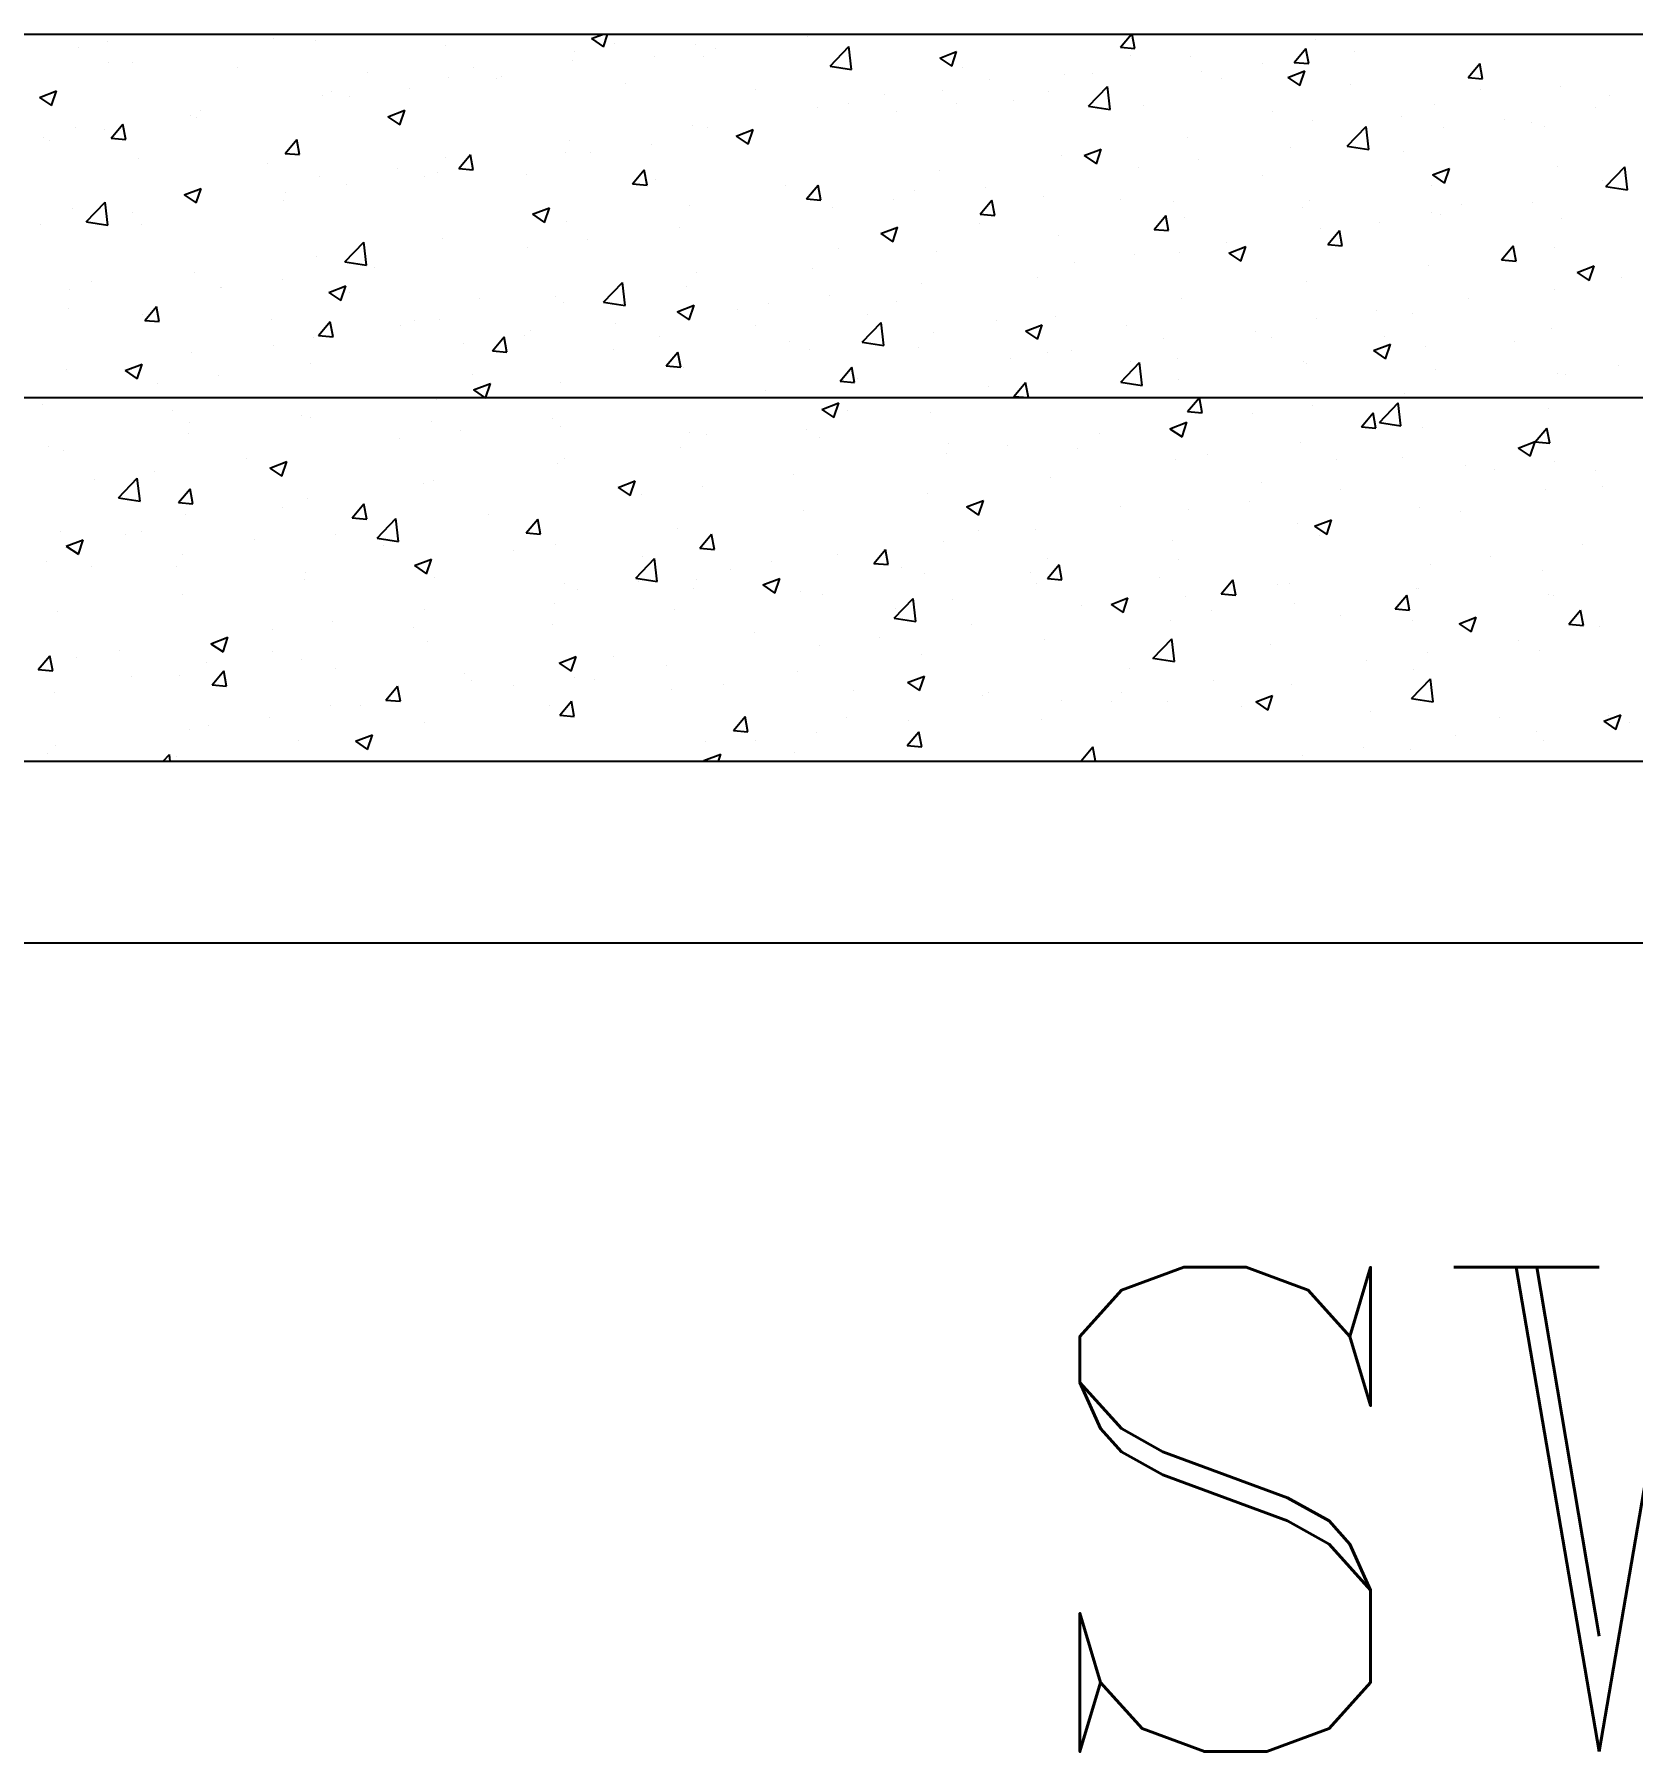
# Model space of a CAD drawing. Header units: millimetres. Extents: x 331487 to 517269, y 198509 to 399936.
# Drawn here: x 424739 to 425399, y 307600 to 308309 of the extents above; entities that cross this region are included whole.
import ezdxf

# ---------------------------------------------------------------- set-up
doc = ezdxf.new("R2010")
doc.units = ezdxf.units.MM
doc.header["$MEASUREMENT"] = 0
doc.layers.add('COLUMN', color=6, linetype='Continuous')
doc.layers.add('FOOTING', color=5, linetype='Continuous')
doc.styles.add('RC', font='romanc.shx', dxfattribs={"height": 200})

msp = doc.modelspace()

# ---------------------------------------------------------------- linework, layer by layer
at = {"layer": 'COLUMN'}
for p, q in [((427149.35, 308308.51), (423874.35, 308308.51)), ((423874.35, 308008.51), (427149.35, 308008.51))]:
    msp.add_line(p, q, dxfattribs=at)
at = {"layer": 'COLUMN', "color": 2, "linetype": 'Continuous'}
for p, q in [((424757.52, 308303.14), (424757.52, 308303.14)), ((424769.44, 308305.55), (424769.44, 308305.55)), ((424802.11, 308308.27), (424802.11, 308308.27)), ((424838.09, 308306.81), (424838.09, 308306.81)), ((424855.49, 308306.01), (424855.49, 308306.01)), ((424908.87, 308303.76), (424908.87, 308303.76)), ((424969.18, 308306.75), (424973.77, 308308.51)), ((424969.18, 308306.75), (424974.16, 308303.39)), ((424974.15, 308303.39), (424975.87, 308308.51)), ((424978.69, 308304.87), (424978.69, 308304.87)), ((425011.95, 308304.24), (425011.95, 308304.24)), ((425058.17, 308307.59), (425058.17, 308307.59)), ((425067.65, 308295.4), (425075.44, 308303.52)), ((425076.54, 308294.03), (425075.44, 308303.52)), ((425187.49, 308303.22), (425191.92, 308308.51)), ((425187.49, 308303.22), (425193.46, 308302.7)), ((425193.46, 308302.69), (425192.39, 308308.51)), ((425267.81, 308306.43), (425267.81, 308306.43)), ((424769.81, 308297.09), (424769.81, 308297.09)), ((424779.77, 308296.8), (424779.77, 308296.8)), ((424961.44, 308297.83), (424961.44, 308297.83)), ((424962.25, 308301.5), (424962.25, 308301.5)), ((424995.26, 308299.3), (424995.26, 308299.3)), ((425015.64, 308299.25), (425015.64, 308299.25)), ((425020.3, 308302.6), (425020.3, 308302.6)), ((425069.02, 308296.99), (425069.02, 308296.99)), ((425112.9, 308298.74), (425119.9, 308301.43)), ((425112.9, 308298.74), (425117.87, 308295.38)), ((425117.87, 308295.38), (425119.9, 308301.43)), ((425191.84, 308299.91), (425191.84, 308299.91)), ((425216.47, 308299.38), (425216.47, 308299.38)), ((425246.11, 308296.35), (425246.11, 308296.35)), ((425259.21, 308296.95), (425264.03, 308302.69)), ((425259.21, 308296.95), (425265.19, 308296.42)), ((425265.19, 308296.42), (425264.03, 308302.69)), ((425283.99, 308301.34), (425283.99, 308301.34)), ((425330.94, 308290.67), (425335.76, 308296.42)), ((425336.91, 308290.14), (425335.76, 308296.41)), ((424823.19, 308294.84), (424823.19, 308294.84)), ((424876.57, 308292.58), (424876.57, 308292.58)), ((424910.1, 308290.79), (424910.1, 308290.79)), ((424920.37, 308294.86), (424920.37, 308294.86)), ((424929.96, 308290.33), (424929.96, 308290.33)), ((424932.11, 308290.99), (424932.11, 308290.99)), ((425067.65, 308295.41), (425076.54, 308294.03)), ((425122.4, 308294.74), (425122.4, 308294.74)), ((425133.52, 308289.9), (425133.52, 308289.9)), ((425164.53, 308291.89), (425164.53, 308291.89)), ((425175.78, 308292.48), (425175.78, 308292.48)), ((425221.08, 308293.06), (425221.08, 308293.06)), ((425229.16, 308290.23), (425229.16, 308290.23)), ((425256.61, 308290.73), (425263.61, 308293.42)), ((425256.61, 308290.73), (425261.58, 308287.38)), ((425261.58, 308287.37), (425263.61, 308293.42)), ((425330.94, 308290.67), (425336.91, 308290.15)), ((424741.45, 308282.5), (424748.45, 308285.19)), ((424741.45, 308282.5), (424746.42, 308279.15)), ((424746.42, 308279.15), (424748.45, 308285.19)), ((424858.16, 308283.29), (424858.16, 308283.29)), ((424862.05, 308284.85), (424862.05, 308284.85)), ((424869.2, 308282.71), (424869.2, 308282.71)), ((424894.23, 308286), (424894.23, 308286)), ((424983.34, 308288.07), (424983.34, 308288.07)), ((425036.72, 308285.81), (425036.72, 308285.81)), ((425090.1, 308283.56), (425090.1, 308283.56)), ((425114.02, 308285.48), (425114.02, 308285.48)), ((425157.92, 308284.74), (425157.92, 308284.74)), ((425174.37, 308278.85), (425182.16, 308286.97)), ((425183.27, 308277.47), (425182.16, 308286.97)), ((425282.55, 308287.97), (425282.55, 308287.97)), ((425335.93, 308285.71), (425335.93, 308285.71)), ((425369.05, 308287.04), (425369.05, 308287.04)), ((425389.31, 308283.46), (425389.31, 308283.46)), ((424803.73, 308274.84), (424803.73, 308274.84)), ((424806.04, 308274.39), (424806.04, 308274.39)), ((424807.65, 308276.89), (424807.65, 308276.89)), ((424885.16, 308274.5), (424892.16, 308277.18)), ((424885.16, 308274.5), (424890.14, 308271.14)), ((424890.13, 308271.14), (424892.16, 308277.18)), ((425062.68, 308278.44), (425062.68, 308278.44)), ((425075.2, 308279.89), (425075.2, 308279.89)), ((425095.02, 308276.46), (425095.02, 308276.46)), ((425120.05, 308279.76), (425120.05, 308279.76)), ((425143.48, 308281.3), (425143.48, 308281.3)), ((425174.37, 308278.85), (425183.27, 308277.47)), ((425196.87, 308279.05), (425196.87, 308279.05)), ((425250.25, 308276.79), (425250.25, 308276.79)), ((425303.63, 308274.54), (425303.63, 308274.54)), ((425317.11, 308279.54), (425317.11, 308279.54)), ((425383.74, 308278.49), (425383.74, 308278.49)), ((424756.31, 308269.85), (424756.31, 308269.85)), ((424768.17, 308269.41), (424768.17, 308269.41)), ((424771, 308265.65), (424775.83, 308271.4)), ((424776.98, 308265.13), (424775.82, 308271.39)), ((425010.74, 308270.95), (425010.74, 308270.95)), ((425016.88, 308269.88), (425016.88, 308269.88)), ((425028.87, 308266.49), (425035.88, 308269.17)), ((425031.86, 308268.15), (425031.86, 308268.15)), ((425033.85, 308263.13), (425035.87, 308269.17)), ((425266.6, 308273.14), (425266.6, 308273.14)), ((425281.09, 308262.3), (425288.88, 308270.41)), ((425289.99, 308260.92), (425288.89, 308270.42)), ((425320.83, 308270.21), (425320.83, 308270.21)), ((425345.87, 308273.51), (425345.87, 308273.51)), ((425357.01, 308272.28), (425357.01, 308272.28)), ((425362.66, 308270.27), (425362.66, 308270.27)), ((424743.14, 308266.11), (424743.14, 308266.11)), ((424745.42, 308264.83), (424745.42, 308264.83)), ((424771, 308265.65), (424776.98, 308265.13)), ((424842.73, 308259.38), (424847.55, 308265.12)), ((424848.71, 308258.85), (424847.55, 308265.12)), ((424960.23, 308264.54), (424960.23, 308264.54)), ((424993.99, 308263.16), (424993.99, 308263.16)), ((425028.87, 308266.49), (425033.85, 308263.13)), ((425172.59, 308258.48), (425179.59, 308261.17)), ((425177.56, 308255.12), (425179.59, 308261.16)), ((425215.25, 308266.09), (425215.25, 308266.09)), ((425257.68, 308261.9), (425257.68, 308261.9)), ((425281.1, 308262.3), (425289.99, 308260.92)), ((425304.35, 308260.26), (425304.35, 308260.26)), ((424782.21, 308257.44), (424782.21, 308257.44)), ((424835.59, 308255.18), (424835.59, 308255.18)), ((424842.73, 308259.38), (424848.71, 308258.86)), ((424908.88, 308257.5), (424908.88, 308257.5)), ((424914.46, 308253.1), (424919.28, 308258.85)), ((424914.46, 308253.1), (424920.43, 308252.58)), ((424920.43, 308252.58), (424919.28, 308258.84)), ((424958.56, 308259.86), (424958.56, 308259.86)), ((424968.96, 308259.86), (424968.96, 308259.86)), ((425163.31, 308258.6), (425163.31, 308258.6)), ((425172.59, 308258.48), (425177.56, 308255.12)), ((425194.77, 308253.62), (425194.77, 308253.62)), ((425219.81, 308256.91), (425219.81, 308256.91)), ((425316.3, 308250.47), (425323.3, 308253.16)), ((425321.27, 308247.11), (425323.3, 308253.16)), ((425367.83, 308253.75), (425367.83, 308253.75)), ((425387.82, 308245.75), (425395.61, 308253.86)), ((425396.72, 308244.37), (425395.61, 308253.87)), ((424856.94, 308250.01), (424856.94, 308250.01)), ((424867.93, 308246.56), (424867.93, 308246.56)), ((424888.98, 308252.93), (424888.98, 308252.93)), ((424900.24, 308249.85), (424900.24, 308249.85)), ((424905.8, 308251.55), (424905.8, 308251.55)), ((424942.36, 308250.67), (424942.36, 308250.67)), ((424986.18, 308246.83), (424991, 308252.57)), ((424986.18, 308246.83), (424992.16, 308246.31)), ((424992.16, 308246.3), (424991, 308252.57)), ((424995.74, 308248.42), (424995.74, 308248.42)), ((425049.12, 308246.16), (425049.12, 308246.16)), ((425057.91, 308240.55), (425062.73, 308246.3)), ((425063.88, 308240.02), (425062.73, 308246.29)), ((425112.8, 308252.2), (425112.8, 308252.2)), ((425246.03, 308250.25), (425246.03, 308250.25)), ((425315.89, 308246.25), (425315.89, 308246.25)), ((425316.3, 308250.47), (425321.27, 308247.11)), ((425386.63, 308248.32), (425386.63, 308248.32)), ((424760.73, 308231.09), (424768.52, 308239.21)), ((424769.63, 308229.72), (424768.53, 308239.22)), ((424801.14, 308242.24), (424808.14, 308244.93)), ((424801.14, 308242.24), (424806.11, 308238.89)), ((424806.11, 308238.89), (424808.14, 308244.93)), ((424806.43, 308243.6), (424806.43, 308243.6)), ((424841.93, 308239.84), (424841.93, 308239.84)), ((424842.89, 308243.27), (424842.89, 308243.27)), ((425057.91, 308240.55), (425063.89, 308240.03)), ((425061.46, 308245.15), (425061.46, 308245.15)), ((425093.74, 308240.31), (425093.74, 308240.31)), ((425102.5, 308243.91), (425102.5, 308243.91)), ((425129.63, 308234.28), (425134.46, 308240.02)), ((425131.62, 308245.3), (425131.62, 308245.3)), ((425135.61, 308233.75), (425134.45, 308240.02)), ((425155.89, 308241.65), (425155.89, 308241.65)), ((425187.71, 308240.24), (425187.71, 308240.24)), ((425209.27, 308239.39), (425209.27, 308239.39)), ((425265.38, 308239.85), (425265.38, 308239.85)), ((425357.43, 308239.05), (425357.43, 308239.05)), ((425387.82, 308245.75), (425396.72, 308244.37)), ((424755.09, 308236.56), (424755.09, 308236.56)), ((424779.74, 308234.95), (424779.74, 308234.95)), ((424944.85, 308234.23), (424951.85, 308236.92)), ((424944.85, 308234.23), (424949.83, 308230.88)), ((424949.82, 308230.88), (424951.85, 308236.92)), ((425009.52, 308237.66), (425009.52, 308237.66)), ((425068.71, 308237.02), (425068.71, 308237.02)), ((425129.63, 308234.28), (425135.61, 308233.76)), ((425201.36, 308228), (425206.18, 308233.75)), ((425207.34, 308227.47), (425206.18, 308233.74)), ((425214.04, 308232.81), (425214.04, 308232.81)), ((425262.65, 308237.14), (425262.65, 308237.14)), ((425316.03, 308234.88), (425316.03, 308234.88)), ((425319.56, 308234.07), (425319.56, 308234.07)), ((425328.31, 308238.3), (425328.31, 308238.3)), ((425369.42, 308232.63), (425369.42, 308232.63)), ((424741.86, 308229.97), (424741.86, 308229.97)), ((424760.74, 308231.1), (424769.63, 308229.72)), ((424783.61, 308229.83), (424783.61, 308229.83)), ((424959.01, 308231.25), (424959.01, 308231.25)), ((425005.56, 308228.7), (425005.56, 308228.7)), ((425088.56, 308226.23), (425095.57, 308228.91)), ((425088.57, 308226.23), (425093.54, 308222.87)), ((425093.54, 308222.87), (425095.56, 308228.91)), ((425129.39, 308230.23), (425129.39, 308230.23)), ((425162.1, 308225.31), (425162.1, 308225.31)), ((425201.36, 308228), (425207.34, 308227.48)), ((425269.99, 308228.29), (425269.99, 308228.29)), ((425273.09, 308221.73), (425277.91, 308227.47)), ((425279.06, 308221.2), (425277.91, 308227.47)), ((425294.53, 308230.77), (425294.53, 308230.77)), ((424867.46, 308214.54), (424875.24, 308222.66)), ((424876.35, 308213.17), (424875.25, 308222.66)), ((424907.67, 308224.21), (424907.67, 308224.21)), ((424942.65, 308220.42), (424942.65, 308220.42)), ((424967.68, 308223.72), (424967.68, 308223.72)), ((425071.07, 308220.22), (425071.07, 308220.22)), ((425111.59, 308218.91), (425111.59, 308218.91)), ((425211.67, 308218.28), (425211.67, 308218.28)), ((425231.37, 308222.46), (425231.37, 308222.46)), ((425232.28, 308218.22), (425239.28, 308220.9)), ((425232.28, 308218.22), (425237.25, 308214.86)), ((425237.25, 308214.86), (425239.28, 308220.9)), ((425273.09, 308221.73), (425279.06, 308221.2)), ((425344.81, 308215.45), (425349.63, 308221.2)), ((425350.79, 308214.92), (425349.63, 308221.19)), ((425366.61, 308220.46), (425366.61, 308220.46)), ((424855.73, 308216.72), (424855.73, 308216.72)), ((424867.46, 308214.55), (424876.35, 308213.17)), ((424879.49, 308212.11), (424879.49, 308212.11)), ((425060.24, 308211.86), (425060.24, 308211.86)), ((425168.47, 308214.17), (425168.47, 308214.17)), ((425193.5, 308217.47), (425193.5, 308217.47)), ((425314.68, 308212.96), (425314.68, 308212.96)), ((425344.81, 308215.45), (425350.79, 308214.93)), ((425375.99, 308210.21), (425382.99, 308212.9)), ((425380.96, 308206.85), (425382.99, 308212.89)), ((424762.74, 308206.34), (424762.74, 308206.34)), ((424805.22, 308210.31), (424805.22, 308210.31)), ((424816.12, 308204.08), (424816.12, 308204.08)), ((424816.59, 308203.83), (424816.59, 308203.83)), ((424841.62, 308207.12), (424841.62, 308207.12)), ((424860.83, 308201.98), (424867.83, 308204.67)), ((424865.8, 308198.62), (424867.83, 308204.67)), ((424974.18, 308197.99), (424981.97, 308206.11)), ((424983.08, 308196.61), (424981.97, 308206.11)), ((425008.31, 308204.37), (425008.31, 308204.37)), ((425012.75, 308210.21), (425012.75, 308210.21)), ((425105.31, 308205.86), (425105.31, 308205.86)), ((425153.35, 308208.27), (425153.35, 308208.27)), ((425264.16, 308206.56), (425264.16, 308206.56)), ((425375.99, 308210.21), (425380.97, 308206.85)), ((425394.28, 308207.93), (425394.28, 308207.93)), ((424753.87, 308203.27), (424753.87, 308203.27)), ((424860.83, 308201.98), (424865.8, 308198.63)), ((424869.5, 308201.83), (424869.5, 308201.83)), ((424922.88, 308199.57), (424922.88, 308199.57)), ((424954.43, 308200.2), (424954.43, 308200.2)), ((424957.79, 308197.97), (424957.79, 308197.97)), ((424974.18, 308197.99), (424983.08, 308196.61)), ((424976.27, 308197.32), (424976.27, 308197.32)), ((425004.54, 308193.97), (425011.54, 308196.66)), ((425009.51, 308190.62), (425011.54, 308196.66)), ((425042.4, 308197.58), (425042.4, 308197.58)), ((425067.44, 308200.87), (425067.44, 308200.87)), ((425095.03, 308198.26), (425095.03, 308198.26)), ((425212.82, 308199.52), (425212.82, 308199.52)), ((425331.13, 308199.61), (425331.13, 308199.61)), ((425366.5, 308203.31), (425366.5, 308203.31)), ((424753.43, 308195.51), (424753.43, 308195.51)), ((424783.82, 308192.91), (424783.82, 308192.91)), ((424784.88, 308190.43), (424789.7, 308196.18)), ((424784.88, 308190.43), (424790.86, 308189.91)), ((424790.86, 308189.91), (424789.7, 308196.17)), ((424837.2, 308190.65), (424837.2, 308190.65)), ((424856.61, 308184.16), (424861.43, 308189.91)), ((424862.58, 308183.63), (424861.43, 308189.9)), ((424896.12, 308190.19), (424896.12, 308190.19)), ((424906.45, 308190.92), (424906.45, 308190.92)), ((425004.54, 308193.97), (425009.52, 308190.62)), ((425029.65, 308195.06), (425029.65, 308195.06)), ((425080.9, 308181.44), (425088.69, 308189.55)), ((425083.03, 308192.81), (425083.03, 308192.81)), ((425089.8, 308180.06), (425088.7, 308189.56)), ((425136.41, 308190.55), (425136.41, 308190.55)), ((425160.88, 308192.02), (425160.88, 308192.02)), ((425268.22, 308191.33), (425268.22, 308191.33)), ((425293.25, 308194.63), (425293.25, 308194.63)), ((425308.18, 308193.3), (425308.18, 308193.3)), ((424854.51, 308183.43), (424854.51, 308183.43)), ((424856.61, 308184.16), (424862.58, 308183.64)), ((424890.59, 308188.4), (424890.59, 308188.4)), ((424928.33, 308177.88), (424933.15, 308183.63)), ((424934.31, 308177.36), (424933.15, 308183.62)), ((424941.38, 308184.28), (424941.38, 308184.28)), ((424943.97, 308186.14), (424943.97, 308186.14)), ((424979.25, 308189.26), (424979.25, 308189.26)), ((424997.35, 308183.88), (424997.35, 308183.88)), ((425036.71, 308188.25), (425036.71, 308188.25)), ((425110.37, 308185.62), (425110.37, 308185.62)), ((425148.26, 308185.96), (425155.26, 308188.65)), ((425148.26, 308185.96), (425153.23, 308182.61)), ((425153.23, 308182.61), (425155.25, 308188.65)), ((425189.8, 308188.29), (425189.8, 308188.29)), ((425205.07, 308183.01), (425205.07, 308183.01)), ((425243.18, 308186.04), (425243.18, 308186.04)), ((425249.86, 308183.29), (425249.86, 308183.29)), ((425296.56, 308183.78), (425296.56, 308183.78)), ((425365.4, 308187.17), (425365.4, 308187.17)), ((424804, 308177.02), (424804, 308177.02)), ((424837.8, 308180.18), (424837.8, 308180.18)), ((424916.34, 308180.98), (424916.34, 308180.98)), ((424928.33, 308177.88), (424934.31, 308177.36)), ((424978.4, 308178.24), (424978.4, 308178.24)), ((425000.06, 308171.61), (425004.88, 308177.35)), ((425006.03, 308171.08), (425004.88, 308177.35)), ((425050.73, 308181.63), (425050.73, 308181.63)), ((425059.03, 308178.58), (425059.03, 308178.58)), ((425080.91, 308181.44), (425089.8, 308180.06)), ((425104.12, 308179.37), (425104.12, 308179.37)), ((425157.5, 308177.12), (425157.5, 308177.12)), ((425167.19, 308178.03), (425167.19, 308178.03)), ((425291.97, 308177.95), (425298.97, 308180.64)), ((425291.97, 308177.95), (425296.94, 308174.6)), ((425296.94, 308174.6), (425298.97, 308180.64)), ((425313.46, 308179.67), (425313.46, 308179.67)), ((425349.94, 308181.53), (425349.94, 308181.53)), ((424752.66, 308169.98), (424752.66, 308169.98)), ((424776.81, 308169.73), (424783.81, 308172.42)), ((424776.81, 308169.73), (424781.78, 308166.37)), ((424779.48, 308170.17), (424779.48, 308170.17)), ((424781.78, 308166.37), (424783.81, 308172.41)), ((424853.19, 308172.67), (424853.19, 308172.67)), ((424920.08, 308168.23), (424920.08, 308168.23)), ((425000.06, 308171.61), (425006.04, 308171.09)), ((425007.09, 308171.08), (425007.09, 308171.08)), ((425071.78, 308165.33), (425076.6, 308171.08)), ((425077.76, 308164.81), (425076.6, 308171.07)), ((425142.16, 308174.73), (425142.16, 308174.73)), ((425187.63, 308164.89), (425195.42, 308173)), ((425191.54, 308173.28), (425191.54, 308173.28)), ((425196.53, 308163.51), (425195.42, 308173.01)), ((425210.88, 308174.86), (425210.88, 308174.86)), ((425262.95, 308173.27), (425262.95, 308173.27)), ((425264.26, 308172.61), (425264.26, 308172.61)), ((425317.64, 308170.35), (425317.64, 308170.35)), ((425367.98, 308168.48), (425367.98, 308168.48)), ((425371.03, 308168.1), (425371.03, 308168.1)), ((425393.01, 308171.78), (425393.01, 308171.78)), ((424790.28, 308164.38), (424790.28, 308164.38)), ((424815.31, 308167.68), (424815.31, 308167.68)), ((424920.52, 308161.72), (424927.52, 308164.41)), ((424920.52, 308161.72), (424925.49, 308158.36)), ((424925.49, 308158.36), (424927.52, 308164.41)), ((424956.58, 308164.68), (424956.58, 308164.68)), ((425041.13, 308161.43), (425041.13, 308161.43)), ((425071.78, 308165.33), (425077.76, 308164.81)), ((425079, 308166.42), (425079, 308166.42)), ((425133.22, 308163.27), (425133.22, 308163.27)), ((425143.51, 308159.06), (425148.33, 308164.8)), ((425149.49, 308158.53), (425148.33, 308164.8)), ((425187.63, 308164.89), (425196.53, 308163.51)), ((425211.6, 308166.23), (425211.6, 308166.23)), ((424742.84, 308155.51), (424742.84, 308155.51)), ((424861.76, 308158.22), (424861.76, 308158.22)), ((424905.23, 308157.63), (424905.23, 308157.63)), ((425016.1, 308158.14), (425016.1, 308158.14)), ((425064.23, 308153.71), (425071.24, 308156.4)), ((425069.2, 308150.35), (425071.23, 308156.4)), ((425143.51, 308159.06), (425149.49, 308158.54)), ((425159.67, 308158.73), (425159.67, 308158.73)), ((425215.24, 308152.78), (425220.06, 308158.53)), ((425221.21, 308152.26), (425220.06, 308158.52)), ((425266.95, 308155.18), (425266.95, 308155.18)), ((425294.35, 308148.33), (425302.14, 308156.45)), ((425303.25, 308146.96), (425302.15, 308156.46)), ((425304.82, 308160.17), (425304.82, 308160.17)), ((425364.18, 308153.88), (425364.18, 308153.88)), ((424796.22, 308153.25), (424796.22, 308153.25)), ((424803.44, 308148.21), (424803.44, 308148.21)), ((424849.61, 308151), (424849.61, 308151)), ((424853.3, 308150.14), (424853.3, 308150.14)), ((424902.99, 308148.74), (424902.99, 308148.74)), ((424952.94, 308149.82), (424952.94, 308149.82)), ((425064.23, 308153.71), (425069.21, 308150.35)), ((425074.9, 308153.26), (425074.9, 308153.26)), ((425109.16, 308152.33), (425109.16, 308152.33)), ((425207.95, 308145.7), (425214.95, 308148.39)), ((425212.92, 308142.34), (425214.95, 308148.39)), ((425215.24, 308152.78), (425221.21, 308152.26)), ((425241.91, 308151.89), (425241.91, 308151.89)), ((425286.96, 308146.51), (425291.78, 308152.25)), ((425292.94, 308145.98), (425291.78, 308152.25)), ((425294.36, 308148.34), (425303.25, 308146.96)), ((424802.79, 308143.74), (424802.79, 308143.74)), ((424890.03, 308141.54), (424890.03, 308141.54)), ((424915.07, 308144.84), (424915.07, 308144.84)), ((424956.37, 308146.49), (424956.37, 308146.49)), ((425009.75, 308144.23), (425009.75, 308144.23)), ((425016.59, 308143.25), (425016.59, 308143.25)), ((425057.81, 308145.29), (425057.81, 308145.29)), ((425063.14, 308141.97), (425063.14, 308141.97)), ((425116.52, 308139.72), (425116.52, 308139.72)), ((425178.76, 308143.57), (425178.76, 308143.57)), ((425207.95, 308145.7), (425212.92, 308142.35)), ((425261.73, 308139.98), (425261.73, 308139.98)), ((425286.96, 308146.51), (425292.94, 308145.99)), ((425312.24, 308146.38), (425312.24, 308146.38)), ((425351.66, 308137.69), (425358.66, 308140.38)), ((425356.63, 308134.34), (425358.66, 308140.38)), ((425358.69, 308140.23), (425363.51, 308145.98)), ((425358.69, 308140.23), (425364.67, 308139.71)), ((425362.37, 308143.64), (425362.37, 308143.64)), ((425364.66, 308139.7), (425363.51, 308145.97)), ((424745.12, 308138.2), (424745.12, 308138.2)), ((424751.44, 308136.69), (424751.44, 308136.69)), ((424826.88, 308133.23), (424826.88, 308133.23)), ((424958.27, 308133.24), (424958.27, 308133.24)), ((425005.87, 308137.79), (425005.87, 308137.79)), ((425115.85, 308135.29), (425115.85, 308135.29)), ((425140.89, 308138.59), (425140.89, 308138.59)), ((425169.9, 308137.46), (425169.9, 308137.46)), ((425210.39, 308132.94), (425210.39, 308132.94)), ((425223.28, 308135.21), (425223.28, 308135.21)), ((425276.66, 308132.95), (425276.66, 308132.95)), ((425304.05, 308133.63), (425304.05, 308133.63)), ((425351.66, 308137.69), (425356.63, 308134.34)), ((424789.01, 308128.24), (424789.01, 308128.24)), ((424836.5, 308129.47), (424843.5, 308132.15)), ((424836.5, 308129.47), (424841.47, 308126.11)), ((424841.47, 308126.11), (424843.5, 308132.15)), ((424955.36, 308131.39), (424955.36, 308131.39)), ((425052.7, 308126.98), (425052.7, 308126.98)), ((425330.05, 308130.7), (425330.05, 308130.7)), ((425341.67, 308129.04), (425341.67, 308129.04)), ((425366.7, 308132.34), (425366.7, 308132.34)), ((425383.43, 308128.44), (425383.43, 308128.44)), ((424763.97, 308124.94), (424763.97, 308124.94)), ((424773.99, 308117.13), (424781.78, 308125.25)), ((424782.89, 308115.75), (424781.78, 308125.25)), ((424798.75, 308115.22), (424803.58, 308120.96)), ((424804.73, 308114.69), (424803.57, 308120.96)), ((424899.95, 308123.22), (424899.95, 308123.22)), ((424904.02, 308124.35), (424904.02, 308124.35)), ((424980.21, 308121.46), (424987.21, 308124.14)), ((424980.21, 308121.46), (424985.19, 308118.1)), ((424985.18, 308118.1), (424987.21, 308124.14)), ((424989.79, 308118.7), (424989.79, 308118.7)), ((425014.82, 308121.99), (425014.82, 308121.99)), ((425107.94, 308119.04), (425107.94, 308119.04)), ((425158.45, 308125.44), (425158.45, 308125.44)), ((425245.73, 308123.62), (425245.73, 308123.62)), ((425278.51, 308120.73), (425278.51, 308120.73)), ((425362.97, 308120.59), (425362.97, 308120.59)), ((425386.33, 308121.69), (425386.33, 308121.69)), ((424773.99, 308117.13), (424782.89, 308115.75)), ((424798.76, 308115.22), (424804.73, 308114.69)), ((424841.63, 308113.21), (424841.63, 308113.21)), ((424852.08, 308116.85), (424852.08, 308116.85)), ((424870.48, 308108.94), (424875.3, 308114.69)), ((424876.46, 308108.41), (424875.3, 308114.68)), ((425056.6, 308112), (425056.6, 308112)), ((425123.92, 308113.45), (425130.93, 308116.14)), ((425123.92, 308113.45), (425128.9, 308110.09)), ((425128.9, 308110.09), (425130.92, 308116.13)), ((425187.41, 308113.61), (425187.41, 308113.61)), ((425215.61, 308112.45), (425215.61, 308112.45)), ((425240.64, 308115.74), (425240.64, 308115.74)), ((425311.03, 308113.09), (425311.03, 308113.09)), ((425328.01, 308111.68), (425328.01, 308111.68)), ((424801.57, 308110.45), (424801.57, 308110.45)), ((424870.48, 308108.94), (424876.46, 308108.42)), ((424880.71, 308100.58), (424888.5, 308108.7)), ((424889.61, 308099.2), (424888.51, 308108.7)), ((424888.76, 308105.39), (424888.76, 308105.39)), ((424926.63, 308110.38), (424926.63, 308110.38)), ((424942.21, 308102.67), (424947.03, 308108.41)), ((424948.18, 308102.14), (424947.03, 308108.4)), ((425004.66, 308104.5), (425004.66, 308104.5)), ((425260.52, 308106.69), (425260.52, 308106.69)), ((425267.64, 308105.44), (425274.64, 308108.13)), ((425267.64, 308105.44), (425272.61, 308102.08)), ((425272.61, 308102.08), (425274.64, 308108.13)), ((424750.23, 308103.41), (424750.23, 308103.41)), ((424752.48, 308097.21), (424759.48, 308099.9)), ((424752.48, 308097.21), (424757.45, 308093.86)), ((424757.45, 308093.86), (424759.47, 308099.9)), ((424776.75, 308102.15), (424776.75, 308102.15)), ((424783.31, 308103.2), (424783.31, 308103.2)), ((424830.13, 308099.9), (424830.13, 308099.9)), ((424863.73, 308102.1), (424863.73, 308102.1)), ((424880.72, 308100.58), (424889.61, 308099.2)), ((424883.52, 308097.64), (424883.52, 308097.64)), ((424942.21, 308102.67), (424948.18, 308102.14)), ((424954.15, 308098.1), (424954.15, 308098.1)), ((425013.93, 308096.39), (425018.75, 308102.14)), ((425019.91, 308095.86), (425018.75, 308102.13)), ((425114.58, 308099.15), (425114.58, 308099.15)), ((425129.09, 308103.6), (425129.09, 308103.6)), ((425152.45, 308104.13), (425152.45, 308104.13)), ((425209.17, 308099.65), (425209.17, 308099.65)), ((425269.69, 308101.66), (425269.69, 308101.66)), ((425378.27, 308097.88), (425378.27, 308097.88)), ((424744.45, 308090.98), (424744.45, 308090.98)), ((424800.57, 308093.78), (424800.57, 308093.78)), ((424896.19, 308089.2), (424903.19, 308091.89)), ((424901.16, 308085.85), (424903.19, 308091.89)), ((424902.8, 308091.06), (424902.8, 308091.06)), ((424936.9, 308095.39), (424936.9, 308095.39)), ((424987.44, 308084.03), (424995.23, 308092.14)), ((424990.28, 308093.13), (424990.28, 308093.13)), ((424996.34, 308082.65), (424995.23, 308092.15)), ((425013.93, 308096.39), (425019.91, 308095.87)), ((425043.66, 308090.88), (425043.66, 308090.88)), ((425070.78, 308093.59), (425070.78, 308093.59)), ((425085.66, 308090.11), (425090.48, 308095.86)), ((425085.66, 308090.11), (425091.64, 308089.59)), ((425089.54, 308095.85), (425089.54, 308095.85)), ((425091.63, 308089.59), (425090.48, 308095.85)), ((425157.23, 308092.15), (425157.23, 308092.15)), ((425211.37, 308091.65), (425211.37, 308091.65)), ((425340.4, 308092.9), (425340.4, 308092.9)), ((424762.7, 308088.8), (424762.7, 308088.8)), ((424797.84, 308088.72), (424797.84, 308088.72)), ((424850.86, 308083.56), (424850.86, 308083.56)), ((424851.22, 308086.46), (424851.22, 308086.46)), ((424896.19, 308089.2), (424901.16, 308085.85)), ((424904.6, 308084.21), (424904.6, 308084.21)), ((424987.44, 308084.03), (424996.34, 308082.65)), ((425012.46, 308083.58), (425012.46, 308083.58)), ((425026.39, 308087.54), (425026.39, 308087.54)), ((425039.9, 308081.2), (425046.9, 308083.88)), ((425044.87, 308077.84), (425046.9, 308083.88)), ((425097.04, 308088.62), (425097.04, 308088.62)), ((425106.72, 308085.75), (425106.72, 308085.75)), ((425150.43, 308086.36), (425150.43, 308086.36)), ((425157.38, 308083.84), (425162.21, 308089.59)), ((425157.39, 308083.84), (425163.36, 308083.32)), ((425163.36, 308083.31), (425162.2, 308089.58)), ((425203.81, 308084.11), (425203.81, 308084.11)), ((425229.11, 308077.56), (425233.93, 308083.31)), ((425235.09, 308077.04), (425233.93, 308083.3)), ((425315.36, 308089.6), (425315.36, 308089.6)), ((425361.75, 308087.3), (425361.75, 308087.3)), ((424800.35, 308077.16), (424800.35, 308077.16)), ((424957.98, 308081.95), (424957.98, 308081.95)), ((424963.48, 308079.25), (424963.48, 308079.25)), ((424988.52, 308082.55), (424988.52, 308082.55)), ((425011.36, 308079.7), (425011.36, 308079.7)), ((425039.9, 308081.2), (425044.88, 308077.84)), ((425055.38, 308078.71), (425055.38, 308078.71)), ((425064.75, 308077.44), (425064.75, 308077.44)), ((425153.06, 308081.64), (425153.06, 308081.64)), ((425183.61, 308073.19), (425190.62, 308075.87)), ((425188.59, 308069.83), (425190.61, 308075.87)), ((425214.33, 308076.3), (425214.33, 308076.3)), ((425229.11, 308077.56), (425235.09, 308077.04)), ((425252.21, 308081.29), (425252.21, 308081.29)), ((425257.19, 308081.85), (425257.19, 308081.85)), ((425300.84, 308071.29), (425305.66, 308077.03)), ((425306.81, 308070.76), (425305.66, 308077.03)), ((425309.81, 308079.8), (425309.81, 308079.8)), ((425310.57, 308079.6), (425310.57, 308079.6)), ((425363.96, 308077.34), (425363.96, 308077.34)), ((425366.2, 308076.68), (425366.2, 308076.68)), ((424749.01, 308070.12), (424749.01, 308070.12)), ((424900.33, 308070.94), (424900.33, 308070.94)), ((424954.14, 308073.57), (424954.14, 308073.57)), ((425003.44, 308071.21), (425003.44, 308071.21)), ((425094.16, 308067.47), (425101.95, 308075.59)), ((425094.74, 308071.63), (425094.74, 308071.63)), ((425103.06, 308066.1), (425101.96, 308075.6)), ((425118.13, 308075.19), (425118.13, 308075.19)), ((425171.51, 308072.93), (425171.51, 308072.93)), ((425183.62, 308073.19), (425188.59, 308069.83)), ((425189.3, 308073.01), (425189.3, 308073.01)), ((425224.89, 308070.68), (425224.89, 308070.68)), ((425259.3, 308073.4), (425259.3, 308073.4)), ((425300.84, 308071.29), (425306.81, 308070.77)), ((425372.56, 308065.01), (425377.38, 308070.76)), ((425378.54, 308064.49), (425377.38, 308070.75)), ((424837.42, 308062.66), (424837.42, 308062.66)), ((424862.45, 308065.95), (424862.45, 308065.95)), ((424895.82, 308063.56), (424895.82, 308063.56)), ((424952.93, 308064.81), (424952.93, 308064.81)), ((425094.17, 308067.48), (425103.06, 308066.1)), ((425126.14, 308064.69), (425126.14, 308064.69)), ((425207.96, 308066.36), (425207.96, 308066.36)), ((425278.28, 308068.42), (425278.28, 308068.42)), ((425307.88, 308066.67), (425307.88, 308066.67)), ((425327.33, 308065.18), (425334.33, 308067.87)), ((425327.33, 308065.18), (425332.3, 308061.82)), ((425331.66, 308066.17), (425331.66, 308066.17)), ((425332.3, 308061.82), (425334.33, 308067.86)), ((425372.56, 308065.01), (425378.54, 308064.49)), ((425385.04, 308063.91), (425385.04, 308063.91)), ((424812.17, 308056.95), (424819.17, 308059.64)), ((424812.17, 308056.95), (424817.14, 308053.6)), ((424817.14, 308053.59), (424819.17, 308059.64)), ((424901.59, 308057.77), (424901.59, 308057.77)), ((425036.42, 308061.62), (425036.42, 308061.62)), ((425063.24, 308056.41), (425063.24, 308056.41)), ((425088.27, 308059.71), (425088.27, 308059.71)), ((425156.02, 308058.86), (425156.02, 308058.86)), ((425200.89, 308050.92), (425208.68, 308059.04)), ((425209.78, 308049.55), (425208.68, 308059.04)), ((425249.57, 308056.66), (425249.57, 308056.66)), ((425351.96, 308058.44), (425351.96, 308058.44)), ((424740.9, 308046.27), (424745.72, 308052.02)), ((424746.88, 308045.74), (424745.72, 308052.01)), ((424756.86, 308051.32), (424756.86, 308051.32)), ((424774.27, 308054.34), (424774.27, 308054.34)), ((424810.24, 308049.07), (424810.24, 308049.07)), ((424837.5, 308053.55), (424837.5, 308053.55)), ((424849.65, 308050.27), (424849.65, 308050.27)), ((424955.88, 308048.94), (424962.88, 308051.63)), ((424955.88, 308048.94), (424960.85, 308045.59)), ((424960.85, 308045.59), (424962.88, 308051.63)), ((424978.1, 308051.61), (424978.1, 308051.61)), ((425000.08, 308048.09), (425000.08, 308048.09)), ((425105.51, 308052.46), (425105.51, 308052.46)), ((425200.89, 308050.93), (425209.78, 308049.55)), ((425289.06, 308050.16), (425289.06, 308050.16)), ((425314.09, 308053.46), (425314.09, 308053.46)), ((425360.53, 308054.01), (425360.53, 308054.01)), ((424740.9, 308046.27), (424746.88, 308045.75)), ((424779.18, 308043.54), (424779.18, 308043.54)), ((424799.14, 308043.87), (424799.14, 308043.87)), ((424812.63, 308040), (424817.45, 308045.74)), ((424818.61, 308039.47), (424817.45, 308045.74)), ((424863.62, 308046.81), (424863.62, 308046.81)), ((424917, 308044.56), (424917, 308044.56)), ((424919.78, 308041.6), (424919.78, 308041.6)), ((424962.21, 308043.11), (424962.21, 308043.11)), ((424970.38, 308042.3), (424970.38, 308042.3)), ((425054.16, 308045.42), (425054.16, 308045.42)), ((425099.59, 308040.93), (425106.59, 308043.62)), ((425099.59, 308040.93), (425104.57, 308037.58)), ((425104.56, 308037.58), (425106.59, 308043.62)), ((425191.25, 308046.65), (425191.25, 308046.65)), ((425225.9, 308041.85), (425225.9, 308041.85)), ((425307.61, 308034.37), (425315.4, 308042.49)), ((425308.6, 308046.51), (425308.6, 308046.51)), ((425316.51, 308032.99), (425315.4, 308042.49)), ((424747.79, 308036.83), (424747.79, 308036.83)), ((424812.63, 308040), (424818.61, 308039.47)), ((424884.36, 308033.72), (424889.18, 308039.47)), ((424884.36, 308033.72), (424890.33, 308033.2)), ((424890.33, 308033.19), (424889.18, 308039.46)), ((424937.18, 308039.81), (424937.18, 308039.81)), ((425002.23, 308037.92), (425002.23, 308037.92)), ((425023.77, 308040.04), (425023.77, 308040.04)), ((425077.15, 308037.79), (425077.15, 308037.79)), ((425130.53, 308035.53), (425130.53, 308035.53)), ((425132.93, 308036.64), (425132.93, 308036.64)), ((425162.99, 308033.56), (425162.99, 308033.56)), ((425188.03, 308036.86), (425188.03, 308036.86)), ((425243.31, 308032.92), (425250.31, 308035.61)), ((425248.28, 308029.57), (425250.3, 308035.61)), ((425258.08, 308040.11), (425258.08, 308040.11)), ((425307.61, 308034.37), (425316.51, 308032.99)), ((424836.15, 308026.51), (424836.15, 308026.51)), ((424861.46, 308031.59), (424861.46, 308031.59)), ((424874.02, 308031.5), (424874.02, 308031.5)), ((424951.71, 308031.52), (424951.71, 308031.52)), ((424956.08, 308027.45), (424960.9, 308033.19)), ((424956.08, 308027.45), (424962.06, 308026.92)), ((424962.06, 308026.92), (424960.9, 308033.19)), ((425027.81, 308021.17), (425032.63, 308026.92)), ((425033.78, 308020.64), (425032.63, 308026.91)), ((425074.61, 308026.63), (425074.61, 308026.63)), ((425183.91, 308033.28), (425183.91, 308033.28)), ((425206.74, 308033.07), (425206.74, 308033.07)), ((425237.3, 308031.02), (425237.3, 308031.02)), ((425243.31, 308032.92), (425248.28, 308029.57)), ((425290.68, 308028.77), (425290.68, 308028.77)), ((425344.06, 308026.51), (425344.06, 308026.51)), ((425387.02, 308024.92), (425394.02, 308027.6)), ((425388.81, 308027.32), (425388.81, 308027.32)), ((425391.99, 308021.56), (425394.02, 308027.6)), ((424803.14, 308021.58), (424803.14, 308021.58)), ((424811.11, 308023.22), (424811.11, 308023.22)), ((424871.86, 308016.69), (424878.86, 308019.38)), ((424876.83, 308013.33), (424878.86, 308019.38)), ((424900.37, 308024.48), (424900.37, 308024.48)), ((425027.81, 308021.17), (425033.79, 308020.65)), ((425061.96, 308020.26), (425061.96, 308020.26)), ((425099.53, 308014.9), (425104.35, 308020.64)), ((425099.84, 308025.25), (425099.84, 308025.25)), ((425104.29, 308019.17), (425104.29, 308019.17)), ((425105.51, 308014.37), (425104.35, 308020.64)), ((425154.8, 308025.57), (425154.8, 308025.57)), ((425359.32, 308020.72), (425359.32, 308020.72)), ((425387.02, 308024.92), (425391.99, 308021.56)), ((425397.44, 308024.26), (425397.44, 308024.26)), ((424747.96, 308014.9), (424747.96, 308014.9)), ((424848.43, 308016.98), (424848.43, 308016.98)), ((424871.86, 308016.69), (424876.83, 308013.33)), ((425016.29, 308016.62), (425016.29, 308016.62)), ((425036.93, 308016.97), (425036.93, 308016.97)), ((425052.95, 308012.13), (425052.95, 308012.13)), ((425099.53, 308014.9), (425105.51, 308014.37)), ((425171.26, 308008.62), (425176.08, 308014.37)), ((425177.16, 308008.51), (425176.08, 308014.36)), ((425287.78, 308014.02), (425287.78, 308014.02)), ((425307.38, 308013.22), (425307.38, 308013.22)), ((425325.66, 308019), (425325.66, 308019)), ((425362.07, 308017.01), (425362.07, 308017.01)), ((424744.83, 308011.57), (424744.83, 308011.57)), ((424792.38, 308008.51), (424795.04, 308011.28)), ((424795.36, 308008.51), (424795.04, 308011.29)), ((424797.92, 308010.58), (424797.92, 308010.58)), ((424973.78, 308008.65), (424973.78, 308008.65)), ((425015.57, 308008.68), (425022.57, 308011.37)), ((425015.57, 308008.68), (425015.82, 308008.51)), ((425021.61, 308008.51), (425022.57, 308011.37)), ((425171.26, 308008.62), (425172.52, 308008.51)), ((425262.75, 308010.72), (425262.75, 308010.72))]:
    msp.add_line(p, q, dxfattribs=at)
at = {"layer": 'FOOTING'}
for p, q in [((427149.35, 308158.51), (423874.35, 308158.51)), ((423799.35, 307933.51), (427224.35, 307933.51))]:
    msp.add_line(p, q, dxfattribs=at)

# ---------------------------------------------------------------- texts
at = {"layer": 'COLUMN', "style": 'RC'}
msp.add_text('SW1', height=200, dxfattribs=at).set_placement((425145.04, 307599.59))

doc.saveas('drawing.dxf')
